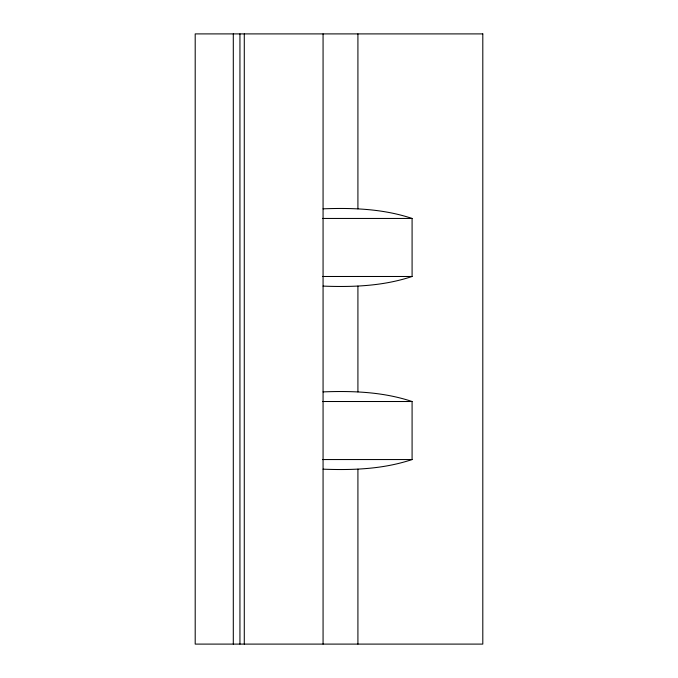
<?xml version="1.0" encoding="UTF-8"?>
<svg xmlns="http://www.w3.org/2000/svg" width="678" height="678" viewBox="0 0 678 678"><rect width="100%" height="100%" fill="white"/><g stroke="black" fill="none" stroke-linecap="round" stroke-linejoin="round"><path stroke-width="1.02" d="M323.067 208.832C353.026 207.68 383.409 208.849 412.088 218.452L412.088 276.488C383.409 286.091 353.026 287.26 323.067 286.108M323.067 391.892C353.026 390.74 383.409 391.909 412.088 401.512L412.088 459.548C383.409 469.151 353.026 470.32 323.067 469.168M322.457 218.452L412.088 218.452M322.457 276.488L412.088 276.488M322.457 401.512L412.088 401.512M322.457 459.548L412.088 459.548M357.916 33.9L357.916 208.832M357.916 286.108L357.916 391.892M357.916 469.168L357.916 644.1M323.067 33.9L323.067 644.1M244.283 33.9L244.283 644.1M239.944 33.9L239.944 644.1M233.3 33.9L233.3 644.1M482.804 33.9L195.196 33.9L195.196 644.1L482.804 644.1L482.804 33.9"/></g></svg>
